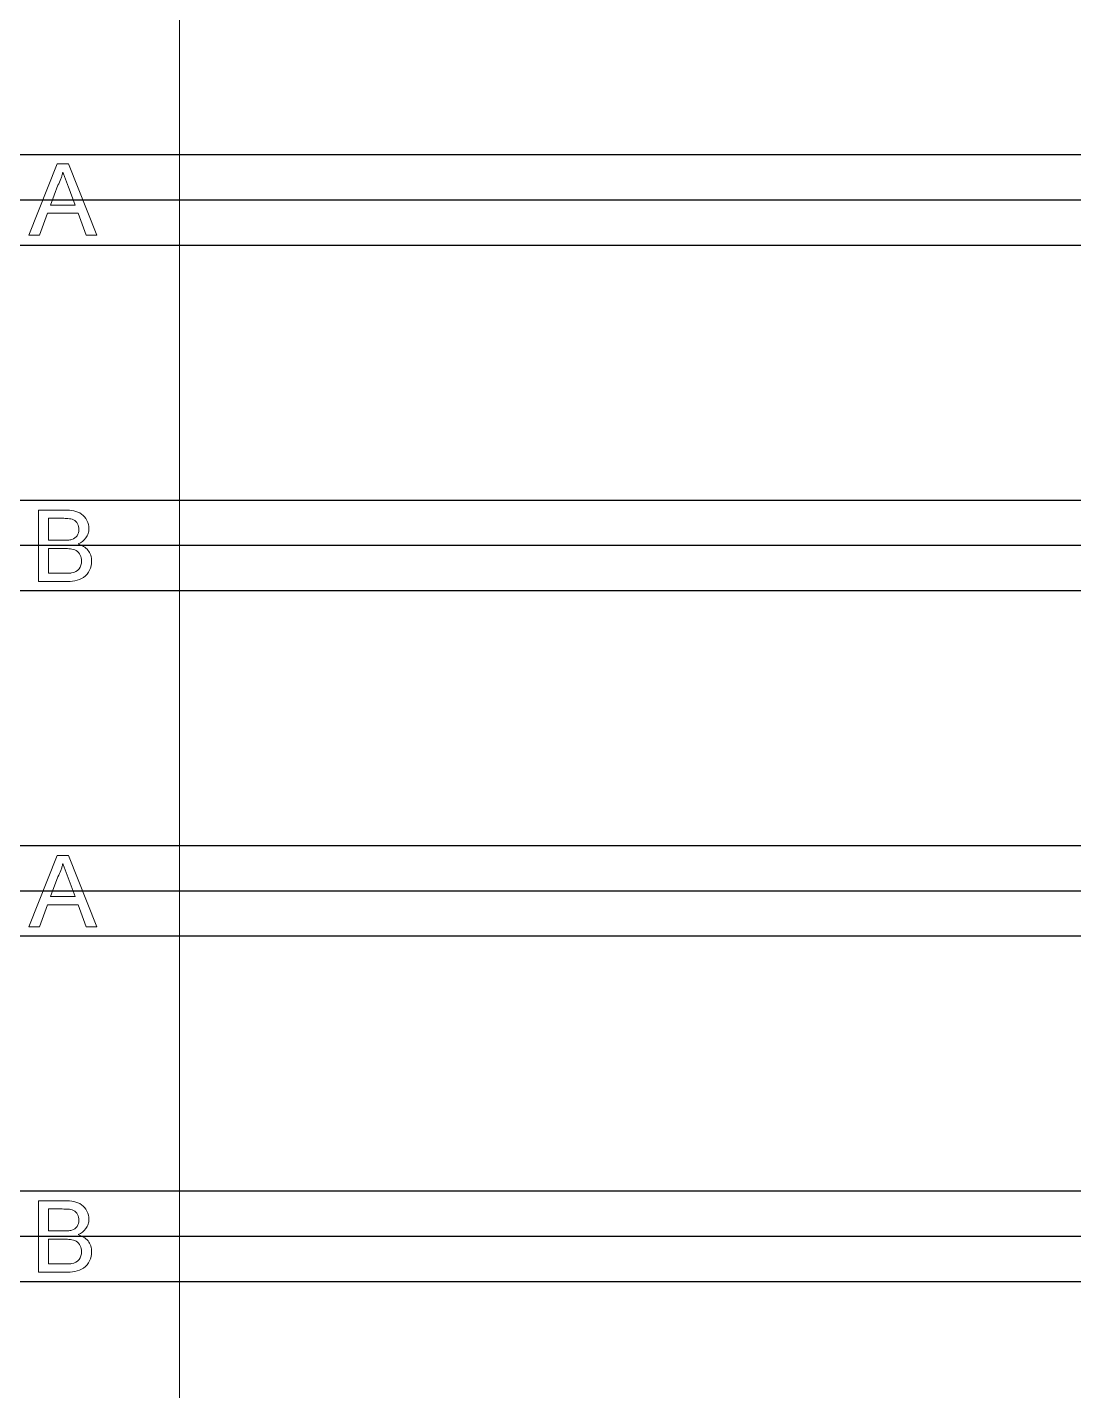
# Model space of a CAD drawing. Header units: millimetres. Extents: x 661 to 1125, y 84 to 277.
# Drawn here: x 1079.52 to 1094.57, y 162.03 to 181.64 of the extents above; entities that cross this region are included whole.
import ezdxf

# ---------------------------------------------------------------- set-up
doc = ezdxf.new("R2010")
doc.units = ezdxf.units.MM

# ---------------------------------------------------------------- blocks, each defined once
blk = doc.blocks.new('D')
at = {"color": 4, "linetype": 'Continuous', "lineweight": 15}
for p, q in [((1081.708, 239.48), (1081.708, 107.586)), ((1079.946, 179.678), (1079.539, 178.65)), ((1080.11, 179.678), (1079.946, 179.678)), ((1080.518, 178.65), (1080.11, 179.678)), ((1079.853, 179.085), (1079.958, 179.37)), ((1080.104, 179.355), (1080.204, 179.085)), ((1080.204, 179.085), (1079.853, 179.085)), ((1079.692, 178.65), (1079.809, 178.967)), ((1079.809, 178.967), (1080.247, 178.967)), ((1080.247, 178.967), (1080.364, 178.65)), ((1079.539, 178.65), (1079.692, 178.65)), ((1080.364, 178.65), (1080.518, 178.65)), ((1079.679, 174.698), (1079.679, 173.671)), ((1080.064, 174.698), (1079.679, 174.698)), ((1079.824, 174.58), (1080.02, 174.58)), ((1079.824, 174.264), (1079.824, 174.58)), ((1080.036, 174.264), (1079.824, 174.264)), ((1079.824, 173.79), (1079.824, 174.145)), ((1079.824, 174.145), (1080.05, 174.145)), ((1080.067, 173.79), (1079.824, 173.79)), ((1079.679, 173.671), (1080.065, 173.671)), ((1079.946, 169.733), (1079.539, 168.705)), ((1080.11, 169.733), (1079.946, 169.733)), ((1080.518, 168.705), (1080.11, 169.733)), ((1079.853, 169.14), (1079.958, 169.424)), ((1080.104, 169.41), (1080.204, 169.14)), ((1080.204, 169.14), (1079.853, 169.14)), ((1079.692, 168.705), (1079.809, 169.021)), ((1079.809, 169.021), (1080.247, 169.021)), ((1080.247, 169.021), (1080.364, 168.705)), ((1079.539, 168.705), (1079.692, 168.705)), ((1080.364, 168.705), (1080.518, 168.705)), ((1080.064, 164.765), (1079.679, 164.765)), ((1079.679, 164.765), (1079.679, 163.738)), ((1079.824, 164.647), (1080.02, 164.647)), ((1079.824, 164.331), (1079.824, 164.647)), ((1080.036, 164.331), (1079.824, 164.331)), ((1079.824, 163.857), (1079.824, 164.212)), ((1079.824, 164.212), (1080.05, 164.212)), ((1079.679, 163.738), (1080.065, 163.738)), ((1080.067, 163.857), (1079.824, 163.857))]:
    blk.add_line(p, q, dxfattribs=at)
for p, q in [((1012.175, 179.81), (1125.244, 179.81)), ((1012.175, 179.16), (1125.244, 179.16)), ((1012.175, 178.51), (1125.244, 178.51)), ((1012.175, 174.842), (1125.244, 174.842)), ((1012.175, 174.192), (1125.244, 174.192)), ((1012.175, 173.542), (1125.244, 173.542)), ((1012.175, 169.874), (1125.244, 169.874)), ((1012.175, 169.224), (1125.244, 169.224)), ((1012.175, 168.574), (1125.244, 168.574)), ((1012.175, 164.906), (1125.244, 164.906)), ((1012.175, 164.256), (1125.244, 164.256)), ((1012.175, 163.606), (1125.244, 163.606))]:
    blk.add_line(p, q)
for points, knots in [([(1079.958, 179.37), (1079.973, 179.4), (1079.987, 179.43), (1079.999, 179.461), (1080.005, 179.477), (1080.011, 179.493), (1080.015, 179.51), (1080.02, 179.526), (1080.024, 179.543), (1080.028, 179.559)], [0, 0, 0, 0, 0.0001009455, 0.0001009455, 0.0001009455, 0.0001519848, 0.0001519848, 0.0001519848, 0.0002032616, 0.0002032616, 0.0002032616, 0.0002032616]), ([(1080.028, 179.559), (1080.034, 179.542), (1080.041, 179.525), (1080.047, 179.508), (1080.053, 179.491), (1080.06, 179.474), (1080.066, 179.457), (1080.072, 179.44), (1080.078, 179.423), (1080.085, 179.406), (1080.091, 179.389), (1080.097, 179.372), (1080.104, 179.355)], [0, 0, 0, 0, 0.0000545866, 0.0000545866, 0.0000545866, 0.0001091701, 0.0001091701, 0.0001091701, 0.0001637555, 0.0001637555, 0.0001637555, 0.0002183408, 0.0002183408, 0.0002183408, 0.0002183408]), ([(1080.02, 174.58), (1080.047, 174.58), (1080.075, 174.579), (1080.129, 174.574), (1080.157, 174.571), (1080.208, 174.548), (1080.228, 174.526), (1080.253, 174.476), (1080.258, 174.447), (1080.259, 174.419)], [0, 0, 0, 0, 0.25, 0.25, 0.5, 0.5, 0.75, 0.75, 1, 1, 1, 1]), ([(1080.404, 174.432), (1080.402, 174.473), (1080.393, 174.513), (1080.356, 174.585), (1080.33, 174.618), (1080.264, 174.664), (1080.225, 174.679), (1080.146, 174.696), (1080.105, 174.698), (1080.064, 174.698)], [0, 0, 0, 0, 0.25, 0.25, 0.5, 0.5, 0.75, 0.75, 1, 1, 1, 1]), ([(1080.259, 174.419), (1080.257, 174.388), (1080.252, 174.356), (1080.218, 174.304), (1080.189, 174.286), (1080.159, 174.276)], [0, 0, 0, 0, 0.5, 0.5, 1, 1, 1, 1]), ([(1080.249, 174.211), (1080.292, 174.233), (1080.332, 174.26), (1080.374, 174.318), (1080.385, 174.339), (1080.4, 174.385), (1080.402, 174.408), (1080.404, 174.432)], [0, 0, 0, 0, 0.5, 0.5, 0.75, 0.75, 1, 1, 1, 1]), ([(1080.159, 174.276), (1080.149, 174.273), (1080.139, 174.271), (1080.129, 174.269), (1080.118, 174.267), (1080.108, 174.266), (1080.098, 174.266), (1080.077, 174.264), (1080.056, 174.264), (1080.036, 174.264)], [0, 0, 0, 0, 0.0000312452, 0.0000312452, 0.0000312452, 0.0000623712, 0.0000623712, 0.0000623712, 0.000124333, 0.000124333, 0.000124333, 0.000124333]), ([(1080.05, 174.145), (1080.08, 174.145), (1080.109, 174.144), (1080.167, 174.136), (1080.196, 174.13), (1080.246, 174.101), (1080.266, 174.078), (1080.293, 174.026), (1080.297, 173.997), (1080.298, 173.967)], [0, 0, 0, 0, 0.25, 0.25, 0.5, 0.5, 0.75, 0.75, 1, 1, 1, 1]), ([(1080.443, 173.965), (1080.442, 173.993), (1080.439, 174.021), (1080.422, 174.075), (1080.408, 174.1), (1080.355, 174.166), (1080.304, 174.194), (1080.249, 174.211)], [0, 0, 0, 0, 0.25, 0.25, 0.5, 0.5, 1, 1, 1, 1]), ([(1080.065, 173.671), (1080.11, 173.671), (1080.156, 173.673), (1080.245, 173.69), (1080.289, 173.705), (1080.366, 173.756), (1080.394, 173.793), (1080.433, 173.874), (1080.442, 173.92), (1080.443, 173.965)], [0, 0, 0, 0, 0.25, 0.25, 0.5, 0.5, 0.75, 0.75, 1, 1, 1, 1]), ([(1080.298, 173.967), (1080.297, 173.926), (1080.287, 173.885), (1080.236, 173.82), (1080.195, 173.803), (1080.155, 173.794)], [0, 0, 0, 0, 0.5, 0.5, 1, 1, 1, 1]), ([(1080.155, 173.794), (1080.148, 173.793), (1080.14, 173.792), (1080.133, 173.792), (1080.126, 173.791), (1080.118, 173.791), (1080.111, 173.79), (1080.096, 173.79), (1080.082, 173.79), (1080.067, 173.79)], [0, 0, 0, 0, 0.000022048, 0.000022048, 0.000022048, 0.0000441001, 0.0000441001, 0.0000441001, 0.0000880875, 0.0000880875, 0.0000880875, 0.0000880875]), ([(1079.958, 169.424), (1079.973, 169.454), (1079.987, 169.485), (1079.999, 169.516), (1080.005, 169.532), (1080.011, 169.548), (1080.015, 169.565), (1080.02, 169.581), (1080.024, 169.597), (1080.028, 169.614)], [0, 0, 0, 0, 0.0001010573, 0.0001010573, 0.0001010573, 0.0001521522, 0.0001521522, 0.0001521522, 0.0002034843, 0.0002034843, 0.0002034843, 0.0002034843]), ([(1080.028, 169.614), (1080.034, 169.597), (1080.041, 169.58), (1080.047, 169.563), (1080.053, 169.546), (1080.06, 169.529), (1080.066, 169.512), (1080.072, 169.495), (1080.078, 169.478), (1080.085, 169.461), (1080.091, 169.444), (1080.097, 169.427), (1080.104, 169.41)], [0, 0, 0, 0, 0.0000546466, 0.0000546466, 0.0000546466, 0.00010929, 0.00010929, 0.00010929, 0.0001639354, 0.0001639354, 0.0001639354, 0.0002185808, 0.0002185808, 0.0002185808, 0.0002185808]), ([(1080.404, 164.499), (1080.402, 164.54), (1080.393, 164.58), (1080.356, 164.652), (1080.33, 164.685), (1080.264, 164.732), (1080.225, 164.746), (1080.146, 164.763), (1080.105, 164.765), (1080.064, 164.765)], [0, 0, 0, 0, 0.25, 0.25, 0.5, 0.5, 0.75, 0.75, 1, 1, 1, 1]), ([(1080.02, 164.647), (1080.047, 164.647), (1080.075, 164.646), (1080.129, 164.642), (1080.157, 164.639), (1080.208, 164.615), (1080.228, 164.593), (1080.253, 164.543), (1080.258, 164.515), (1080.259, 164.486)], [0, 0, 0, 0, 0.25, 0.25, 0.5, 0.5, 0.75, 0.75, 1, 1, 1, 1]), ([(1080.159, 164.343), (1080.149, 164.34), (1080.139, 164.338), (1080.129, 164.336), (1080.118, 164.335), (1080.108, 164.334), (1080.098, 164.333), (1080.077, 164.331), (1080.056, 164.331), (1080.036, 164.331)], [0, 0, 0, 0, 0.0000312454, 0.0000312454, 0.0000312454, 0.0000623713, 0.0000623713, 0.0000623713, 0.0001243354, 0.0001243354, 0.0001243354, 0.0001243354]), ([(1080.259, 164.486), (1080.257, 164.455), (1080.252, 164.423), (1080.218, 164.371), (1080.189, 164.353), (1080.159, 164.343)], [0, 0, 0, 0, 0.5, 0.5, 1, 1, 1, 1]), ([(1080.249, 164.278), (1080.292, 164.3), (1080.332, 164.327), (1080.374, 164.385), (1080.385, 164.407), (1080.4, 164.452), (1080.402, 164.475), (1080.404, 164.499)], [0, 0, 0, 0, 0.5, 0.5, 0.75, 0.75, 1, 1, 1, 1]), ([(1080.05, 164.212), (1080.08, 164.212), (1080.109, 164.211), (1080.167, 164.204), (1080.196, 164.197), (1080.246, 164.168), (1080.267, 164.145), (1080.293, 164.093), (1080.297, 164.064), (1080.298, 164.034)], [0, 0, 0, 0, 0.25, 0.25, 0.5, 0.5, 0.75, 0.75, 1, 1, 1, 1]), ([(1080.443, 164.032), (1080.442, 164.061), (1080.439, 164.088), (1080.422, 164.142), (1080.408, 164.167), (1080.356, 164.233), (1080.304, 164.261), (1080.249, 164.278)], [0, 0, 0, 0, 0.25, 0.25, 0.5, 0.5, 1, 1, 1, 1]), ([(1080.065, 163.738), (1080.11, 163.739), (1080.156, 163.741), (1080.245, 163.757), (1080.289, 163.772), (1080.366, 163.823), (1080.394, 163.86), (1080.433, 163.941), (1080.442, 163.987), (1080.443, 164.032)], [0, 0, 0, 0, 0.25, 0.25, 0.5, 0.5, 0.75, 0.75, 1, 1, 1, 1]), ([(1080.298, 164.034), (1080.297, 163.993), (1080.287, 163.952), (1080.236, 163.887), (1080.195, 163.87), (1080.155, 163.862)], [0, 0, 0, 0, 0.5, 0.5, 1, 1, 1, 1]), ([(1080.155, 163.862), (1080.148, 163.861), (1080.14, 163.859), (1080.133, 163.859), (1080.126, 163.858), (1080.118, 163.858), (1080.111, 163.857), (1080.096, 163.857), (1080.082, 163.857), (1080.067, 163.857)], [0, 0, 0, 0, 0.00002204801, 0.00002204801, 0.00002204801, 0.00004410014, 0.00004410014, 0.00004410014, 0.00008808809, 0.00008808809, 0.00008808809, 0.00008808809])]:
    blk.add_open_spline(points, degree=3, knots=knots, dxfattribs=at)

msp = doc.modelspace()

# ---------------------------------------------------------------- block references
msp.add_blockref('D', (0, 0))

doc.saveas('drawing.dxf')
